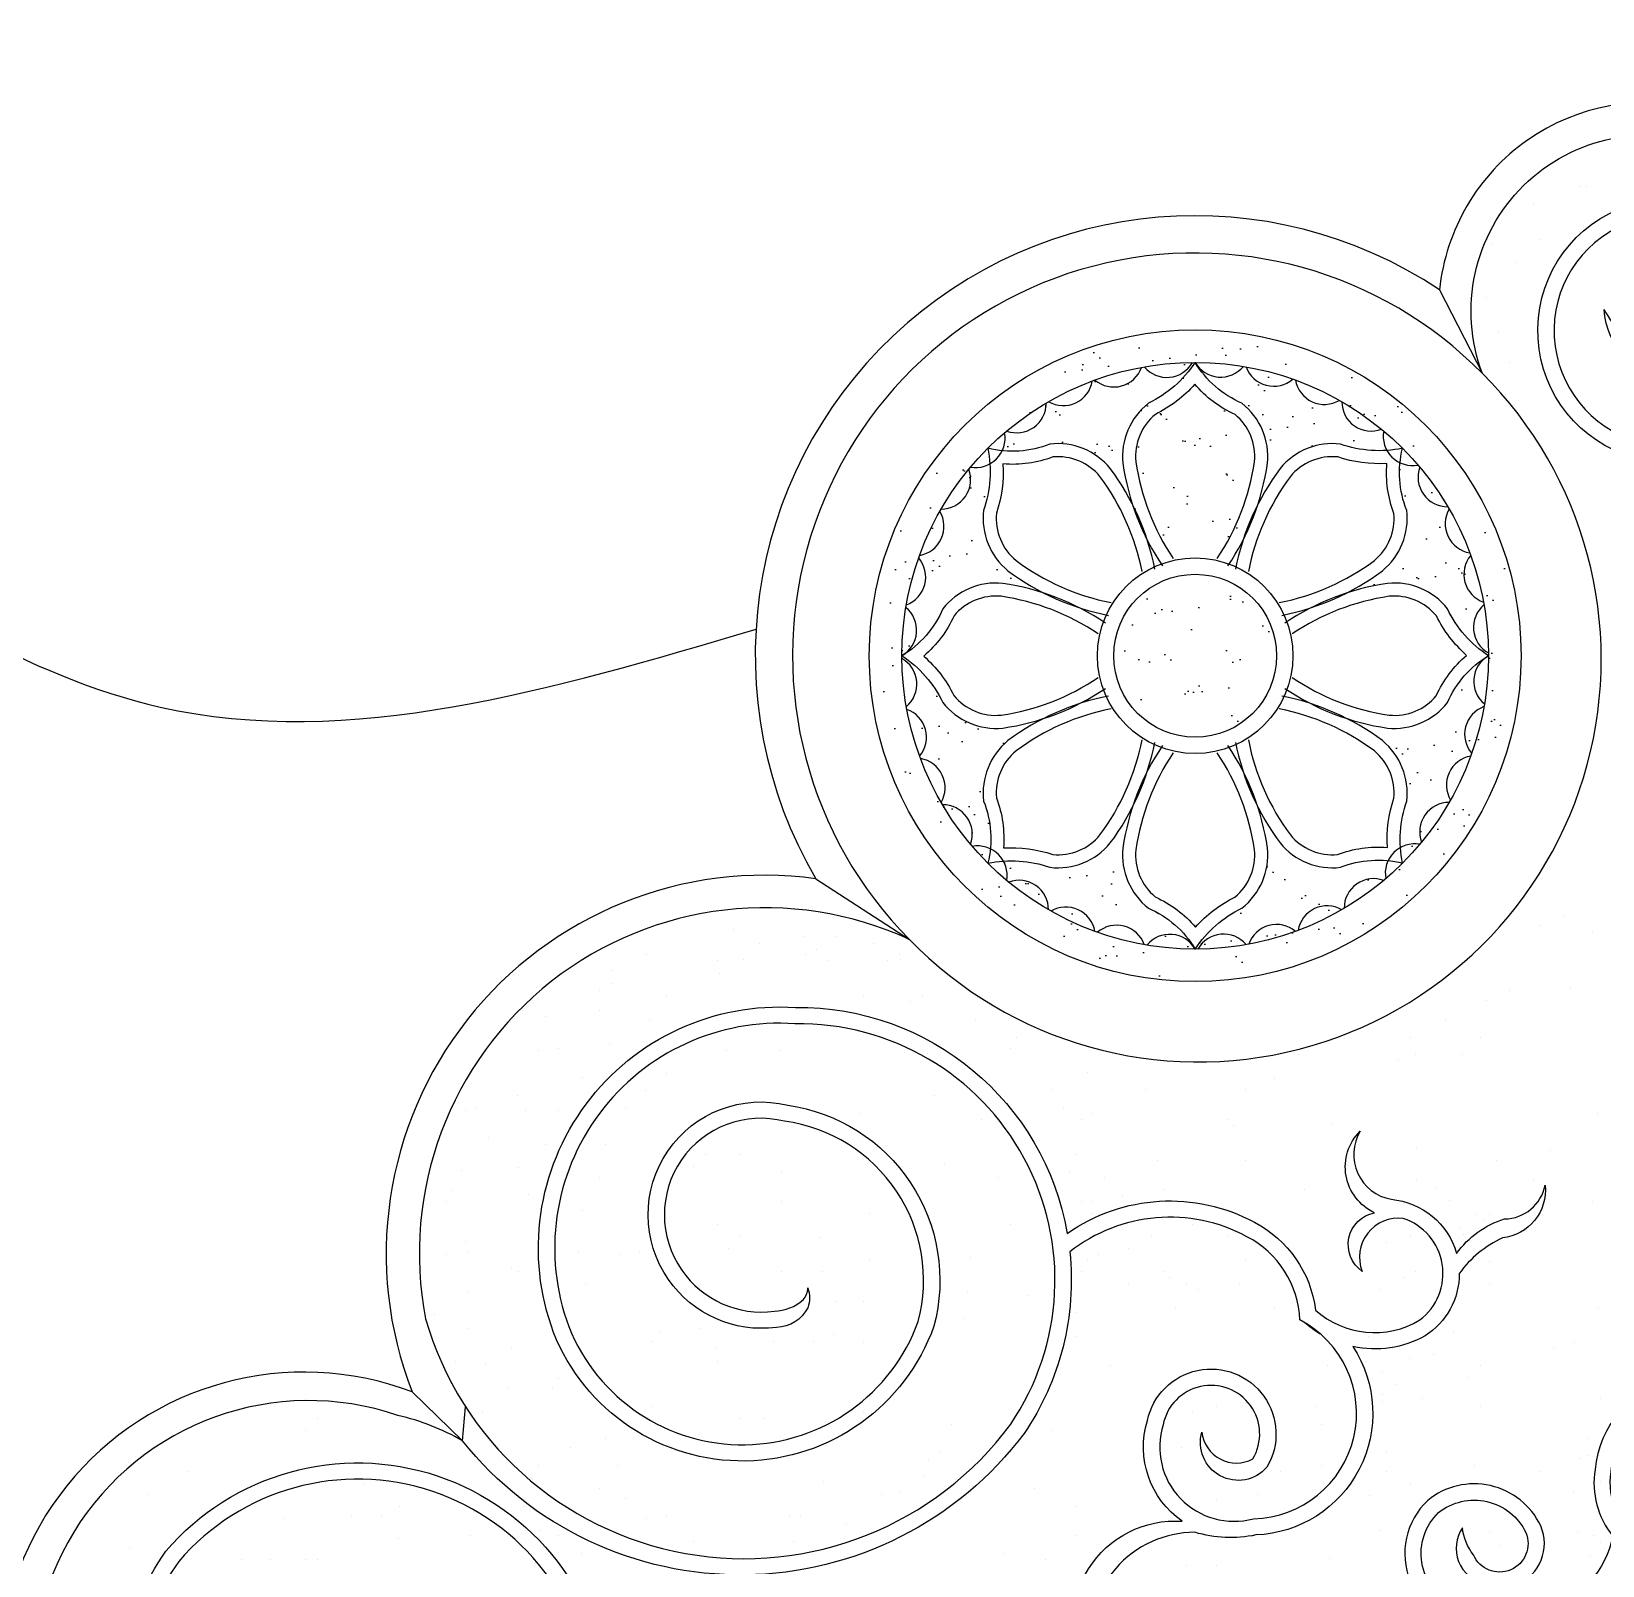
# Model space of a CAD drawing. Extents: x 77 to 5232, y 64 to 4750.
# Drawn here: x 1527 to 2491, y 1257 to 2199 of the extents above; entities that cross this region are included whole.
import ezdxf

# ---------------------------------------------------------------- set-up
doc = ezdxf.new("R2010")
doc.units = 0
doc.header["$LTSCALE"] = 0.85
doc.header["$MEASUREMENT"] = 0
for name, color, linetype in [('3', 3, 'CONTINUOUS'), ('4', 4, 'CONTINUOUS'), ('7', 7, 'CONTINUOUS'), ('BH', 3, 'CONTINUOUS'), ('DIM', 3, 'CONTINUOUS')]:
    doc.layers.add(name, color=color, linetype=linetype)

msp = doc.modelspace()

# ---------------------------------------------------------------- hatches: boundary and pattern name
at = {"layer": 'BH'}
h = msp.add_hatch(dxfattribs=at)
h.set_pattern_fill('AR-SAND', color=256, scale=20, style=0)
h.set_pattern_definition([(37.5, (8805.624, 3433.897), (-1.25987, 38.53648), [0, -30.4, 0, -34, 0, -32.5]), (7.5, (8805.624, 3433.897), (35.39553, 56.44292), [0, -16.4, 0, -27.4, 0, -10.5]), (327.5, (8781.024, 3433.897), (62.28284, 0.11318), [0, -10, 0, -36, 0, -47]), (317.5, (8781.024, 3433.897), (60.12253, 17.5535), [0, -5, 0, -23.6, 0, -27])])
h.paths.add_polyline_path([(2042.81, 1815.4, 1), (2438.81, 1815.4, 1)])
h.paths.add_polyline_path([(2240.81, 1995.4, 0.000004), (2240.81, 1995.4, 0.000005), (2240.81, 1995.4, 0.000012)], flags=16)
h.paths.add_polyline_path([(2188.7, 1930.3, -0.109997), (2215.77, 1869.93, -0.218715), (2265.86, 1869.93, -0.109997), (2292.93, 1930.3, -0.256625), (2330.02, 1945.24, 0.135645), (2368.11, 1942.69, -0.000003), (2368.09, 1942.68, 0.157095), (2370.65, 1904.61, -0.256625), (2355.71, 1867.52, -0.042304), (2333.88, 1853.95, -0.042304), (2358.91, 1859.8, -0.256625), (2395.7, 1844.13, 0.135645), (2420.83, 1815.4, -0.000003), (2420.81, 1815.4, 0.157095), (2395.7, 1786.68, -0.256625), (2358.91, 1771.01, -0.042304), (2333.88, 1776.86, -0.042304), (2355.71, 1763.29, -0.256625), (2370.65, 1726.2, 0.135645), (2368.1, 1688.11, -0.000003), (2368.09, 1688.13, 0.157095), (2330.02, 1685.57, -0.256625), (2292.93, 1700.5, -0.042304), (2279.36, 1722.34, -0.042304), (2285.21, 1697.31, -0.256625), (2269.54, 1660.52, 0.135645), (2240.81, 1635.39, -0.000003), (2240.81, 1635.41, 0.157095), (2212.09, 1660.52, -0.256625), (2196.42, 1697.31, -0.042304), (2202.27, 1722.34, -0.042304), (2188.7, 1700.5, -0.256625), (2151.61, 1685.57, 0.135645), (2113.52, 1688.12, -0.000003), (2113.54, 1688.13, 0.157095), (2110.98, 1726.2, -0.256625), (2125.91, 1763.29, -0.042304), (2147.75, 1776.86, -0.042304), (2122.71, 1771.01, -0.256625), (2085.93, 1786.68, 0.135645), (2060.8, 1815.41, -0.000003), (2060.82, 1815.41, 0.157095), (2085.93, 1844.13, -0.256625), (2122.71, 1859.8, -0.042304), (2147.75, 1853.95, -0.042304), (2125.91, 1867.52, -0.256625), (2110.98, 1904.61, 0.135645), (2113.53, 1942.7, -0.000003), (2113.54, 1942.68, 0.157095), (2151.61, 1945.24, -0.256625)], flags=16)
h.paths.add_polyline_path([(2288.81, 1815.4, -1), (2192.81, 1815.4, -1)], flags=0)

# ---------------------------------------------------------------- linework, layer by layer
at = {"layer": '3'}
for p, q in [((2390.79, 2039.92), (2417.15, 1988.54)), ((2008.05, 1678.58), (2065.49, 1641.25)), ((1760.24, 1363.71), (1791.22, 1333.61)), ((1791.22, 1333.61), (1793.07, 1354.42))]:
    msp.add_line(p, q, dxfattribs=at)
for points in [[(2543.23, 1934.8, -0.086037), (2509.81, 1937.17, -0.708932), (2500.55, 2089.36, -0.670588), (2587.3, 2011.52, -0.778046), (2491.75, 2027.84, 0.117493), (2515.81, 2001.22, 0.496851), (2578, 2015.24, 0.669727), (2504.67, 2080.25, 0.709422), (2512.38, 1946.84, 0.992927), (2555.55, 2117.63)], [(2260.89, 1870.51, 0.112303), (2285.21, 1933.5, 0.256625), (2269.54, 1970.29, -0.157111), (2240.81, 1995.4, -0.135589), (2212.09, 1970.29, 0.256625), (2196.42, 1933.5, 0.112303), (2220.74, 1870.51)], [(2216.04, 1868.57, 0.112303), (2188.7, 1930.3, 0.256625), (2151.61, 1945.24, -0.157111), (2113.54, 1942.68, -0.135589), (2110.98, 1904.61, 0.256625), (2125.91, 1867.52, 0.112303), (2187.65, 1840.18)], [(2293.98, 1840.18, 0.112303), (2355.71, 1867.52, 0.256625), (2370.65, 1904.61, -0.157111), (2368.09, 1942.68, -0.135589), (2330.02, 1945.24, 0.256625), (2292.93, 1930.3, 0.112303), (2265.59, 1868.57)], [(2185.71, 1835.48, 0.112303), (2122.71, 1859.8, 0.256625), (2085.93, 1844.13, -0.157111), (2060.81, 1815.4, -0.135589), (2085.93, 1786.68, 0.256625), (2122.71, 1771.01, 0.112303), (2185.71, 1795.33)], [(2295.92, 1795.33, 0.112303), (2358.91, 1771.01, 0.256625), (2395.7, 1786.68, -0.157111), (2420.81, 1815.4, -0.135589), (2395.7, 1844.13, 0.256625), (2358.91, 1859.8, 0.112303), (2295.92, 1835.48)], [(2187.65, 1790.63, 0.112303), (2125.91, 1763.29, 0.256625), (2110.98, 1726.2, -0.157111), (2113.54, 1688.13, -0.135589), (2151.61, 1685.57, 0.256625), (2188.7, 1700.5, 0.112303), (2216.04, 1762.24)], [(2265.59, 1762.24, 0.112303), (2292.93, 1700.5, 0.256625), (2330.02, 1685.57, -0.157111), (2368.09, 1688.13, -0.135589), (2370.65, 1726.2, 0.256625), (2355.71, 1763.29, 0.112303), (2293.98, 1790.63)], [(2220.74, 1760.3, 0.112303), (2196.42, 1697.31, 0.256625), (2212.09, 1660.52, -0.157111), (2240.81, 1635.4, -0.135589), (2269.54, 1660.52, 0.256625), (2285.21, 1697.31, 0.112303), (2260.89, 1760.3)], [(2065.49, 1641.25, 0.611303), (1768.49, 1408.49, 0.621823), (2127.62, 1343.89, 0.606812), (1995.16, 1589.57, 0.544907), (1856.39, 1403.74, 0.690721), (2070.85, 1406.89, 0.450898), (1988.85, 1529.72, 0.696248), (1925.77, 1438.38, 0.28209), (1982.54, 1413.18, 0.165532), (2000.3, 1420.12, 0.173364), (2003.08, 1427.43, -0.181905), (2003.08, 1415.32, -0.281693), (1983.86, 1403.27, -0.281918), (1917.56, 1432.67, -0.692881), (1990.76, 1539.56, -0.450559), (2080.41, 1403.9, -0.69233), (1847.05, 1400.15, -0.544216), (1995.43, 1599.57, -0.368115), (2162.31, 1460.88)], [(2162.31, 1460.88, -0.284368), (2277.3, 1467.74, -0.246091), (2314.62, 1413.9, 0.328422), (2378.7, 1407.78, 0.603066), (2368.53, 1470.15, 0.565345), (2343.28, 1437.62, -0.661562), (2350.91, 1473.6, -0.522409), (2342.06, 1523.61, 0.523446), (2361.09, 1481.84, -0.312574), (2401.2, 1448.61, -0.16211), (2430.72, 1469.81, 0.355155), (2455.6, 1490.51, -0.410404), (2429.39, 1458.1, 0.128813), (2402.89, 1436.28, -0.259151), (2381.87, 1398.05, -0.181976), (2337.62, 1391.44, -0.583416), (2278.05, 1275.87, -0.124081), (2240.62, 1277.49, 0.455249), (2176.84, 1204.23, 0.396978)], [(2174.36, 1190.46, -0.603437), (2232.86, 1284.23, -0.325045), (2211.47, 1346.02, -1.177917), (2284.85, 1317.45, -0.804948), (2244.92, 1339.02, 0.529955), (2276.24, 1322.54, 1.186445), (2221.16, 1343.54, 0.592991), (2276.62, 1285.83, 0.775306), (2305.1, 1407.83, 0.267734), (2272.61, 1458.91, 0.298793), (2163.88, 1449.59)], [(2163.88, 1449.59, -0.177168), (2135.78, 1338.1, -0.490519), (1791.22, 1333.61, 0.074458), (1751.51, 1349.23, 0.799718), (1578.66, 1067.81)], [(2534.2, 1371.55, 0.320437), (2486.22, 1316.02, 0.212643), (2497.18, 1275.11, -0.509868), (2399.35, 1233, -0.523559), (2390.16, 1289.58, -0.481379), (2443.75, 1277.35, -0.991426), (2411.6, 1263.58, -0.13245), (2404.83, 1280.33, 0.238756), (2402.44, 1259.57, 0.996476), (2452.87, 1281.46, 0.486325), (2383.56, 1297.11, 0.309615), (2372.81, 1247.54, 0.249529)], [(2394.62, 1224.17, 0.482978), (2505.36, 1267.03, 0.346968), (2569.83, 1266.98, 0.517362), (2564.64, 1343.07, 0.594473), (2512.84, 1308.54, 0.50482), (2549.1, 1283.54, 0.755699), (2544.95, 1322.88, 0.314533), (2536.34, 1314.78, -0.336974), (2546.37, 1311.97, -0.631308), (2545.59, 1292.92, -0.505112), (2522.83, 1309.14, -0.594322), (2559.7, 1334.37, -0.513854), (2563.58, 1274.78, -0.684515), (2496.15, 1314.77, -0.607584), (2583.29, 1350.86, -0.370966), (2584.24, 1267.8, 0.10558), (2641.25, 1248.12)], [(1706.24, 1069.14, -0.604473), (1609.08, 1265.84, -0.674174), (1880.99, 1175.13, -0.089118)], [(1870.98, 1175.08, 0.671746), (1616.94, 1259.65, 0.603377), (1706.51, 1079.13, 0.776044)]]:
    msp.add_lwpolyline(points, format="xyb", dxfattribs=at)
for radius in [180, 60]:
    msp.add_circle((2240.81, 1815.4), radius, dxfattribs=at)
for centre, radius, start, end in [((2240.81, 1815.4), 247.12, 44.47679, 224.80883), ((2350.82, 1454.36), 64.29, 228.17477, 238.85036)]:
    msp.add_arc(centre, radius, start, end, dxfattribs=at)
at = {"layer": '4'}
msp.add_lwpolyline([(2654.49, 2198.18, 0.253158), (2549.77, 2150.98, 0.458005), (2390.79, 2039.92, 0.796794), (2008.05, 1678.58, 0.572167), (1760.24, 1363.71, 0.72465), (1537.12, 1086.78, 0.160571), (1397.27, 1022.87, 0.301788), (1378.23, 851.17, -0.39285), (1273.12, 720.64, 0.185094), (1106.13, 678.03), (994.9, 594.04, 0.299717), (988.17, 576.37), (988.17, 576.37, 0.101451), (967.13, 569.69), (967.13, 453.49, 0.421397), (983.05, 444.55, 0.400343), (981.09, 431.87, 0.244414), (1000.27, 427.64)], format="xyb", dxfattribs=at)
at = {"layer": '7'}
for points in [[(2417.15, 1988.54, -0.652106), (2558.07, 2127.31, -0.290054), (2653.04, 2178.24)], [(2254.25, 1874.98, 0.111974), (2277.26, 1934.47, 0.247677), (2265.34, 1963.4, -0.111602), (2240.6, 1982.01, -0.096535), (2216.41, 1963.5, 0.248893), (2204.36, 1934.47, 0.111974), (2227.38, 1874.98, 0.111974)], [(2208.19, 1867.03, 0.111974), (2182.39, 1925.37, 0.247677), (2153.51, 1937.39, -0.111602), (2122.86, 1933.07, -0.096535), (2118.84, 1902.86, 0.248893), (2130.85, 1873.83, 0.111974), (2189.19, 1848.03, 0.111974)], [(2292.44, 1848.03, 0.111974), (2350.78, 1873.83, 0.247677), (2362.8, 1902.71, -0.111602), (2358.48, 1933.36, -0.096535), (2328.27, 1937.38, 0.248893), (2299.23, 1925.37, 0.111974), (2273.44, 1867.03, 0.111974)], [(2181.24, 1828.84, 0.111974), (2121.75, 1851.85, 0.247677), (2092.82, 1839.93, -0.111602), (2074.21, 1815.19, -0.096535), (2092.72, 1791, 0.248893), (2121.75, 1778.96, 0.111974), (2181.24, 1801.97, 0.111974)], [(2300.39, 1801.97, 0.111974), (2359.88, 1778.96, 0.247677), (2388.81, 1790.88, -0.111602), (2407.42, 1815.61, -0.096535), (2388.91, 1839.81, 0.248893), (2359.88, 1851.85, 0.111974), (2300.39, 1828.84, 0.111974)], [(2189.19, 1782.78, 0.111974), (2130.85, 1756.98, 0.247677), (2118.83, 1728.1, -0.111602), (2123.15, 1697.45, -0.096535), (2153.36, 1693.43, 0.248893), (2182.39, 1705.44, 0.111974), (2208.19, 1763.78, 0.111974)], [(2273.44, 1763.78, 0.111974), (2299.23, 1705.44, 0.247677), (2328.12, 1693.42, -0.111602), (2358.77, 1697.74, -0.096535), (2362.79, 1727.95, 0.248893), (2350.78, 1756.98, 0.111974), (2292.44, 1782.78, 0.111974)], [(2227.38, 1755.83, 0.111974), (2204.36, 1696.34, 0.247677), (2216.29, 1667.41, -0.111602), (2241.02, 1648.8, -0.096535), (2265.22, 1667.31, 0.248893), (2277.26, 1696.34, 0.111974), (2254.25, 1755.83, 0.111974)]]:
    msp.add_lwpolyline(points, format="xyb", dxfattribs=at)
for radius in [200, 50]:
    msp.add_circle((2240.81, 1815.4), radius, dxfattribs=at)
for centre, radius, start, end in [((2242.92, 1813.27), 247.13, 224.11455, 45.17107), ((2190.86, 1998.4), 18.08, 230.03492, 340.50114), ((2223.4, 2004.3), 18.08, 220.03492, 330.50114), ((2256.46, 2004.45), 18.08, 210.03492, 320.50114), ((2289.05, 1998.86), 18.08, 200.03492, 310.50114), ((2159.84, 1986.95), 18.08, 240.03492, 350.50114), ((2320.18, 1987.7), 18.08, 190.03492, 300.50114), ((2131.28, 1970.28), 18.08, 250.03492, 0.50114), ((2348.89, 1971.3), 18.08, 180.03492, 290.50114), ((2106.05, 1948.91), 18.08, 260.03492, 10.50114), ((2374.32, 1950.16), 18.08, 170.03492, 280.50114), ((2084.92, 1923.48), 18.08, 270.03492, 20.50114), ((2395.69, 1924.93), 18.08, 160.03492, 270.50114), ((2068.52, 1894.77), 18.08, 280.03492, 30.50114), ((2412.36, 1896.38), 18.08, 150.03492, 260.50114), ((2057.36, 1863.64), 18.08, 290.03492, 40.50114), ((2423.81, 1865.36), 18.08, 140.03492, 250.50114), ((2051.77, 1831.05), 18.08, 300.03492, 50.50114), ((2429.71, 1832.82), 18.08, 130.03492, 240.50114), ((2051.92, 1797.99), 18.08, 310.03492, 60.50114), ((2429.86, 1799.76), 18.08, 120.03492, 230.50114), ((2424.27, 1767.17), 18.08, 110.03492, 220.50114), ((2057.82, 1765.45), 18.08, 320.03492, 70.50114), ((2069.27, 1734.43), 18.08, 330.03492, 80.50114), ((2413.11, 1736.04), 18.08, 100.03492, 210.50114), ((2085.94, 1705.88), 18.08, 340.03492, 90.50114), ((2396.71, 1707.33), 18.08, 90.03492, 200.50114), ((2107.31, 1680.64), 18.08, 350.03492, 100.50114), ((2375.57, 1681.9), 18.08, 80.03492, 190.50114), ((2350.34, 1660.53), 18.08, 70.03492, 180.50114), ((2132.74, 1659.51), 18.08, 0.03492, 110.50114), ((2161.45, 1643.11), 18.08, 10.03492, 120.50114), ((2321.79, 1643.86), 18.08, 60.03492, 170.50114), ((2192.58, 1631.95), 18.08, 20.03492, 130.50114), ((2290.77, 1632.41), 18.08, 50.03492, 160.50114), ((2225.17, 1626.36), 18.08, 30.03492, 140.50114), ((2258.23, 1626.51), 18.08, 40.03492, 150.50114)]:
    msp.add_arc(centre, radius, start, end, dxfattribs=at)
at = {"layer": 'BH'}
for p, q in [((2477.24, 2103.48), (2477.24, 2103.48)), ((2480.85, 2103.48), (2480.85, 2103.48)), ((2448.41, 2092.67), (2448.41, 2092.67)), ((2423.17, 2067.47), (2423.17, 2067.47)), ((2452.01, 2071.07), (2452.01, 2071.07)), ((2437.59, 2056.67), (2437.59, 2056.67)), ((2419.57, 2035.06), (2419.57, 2035.06)), ((2426.78, 2013.46), (2426.78, 2013.46)), ((2433.99, 1995.45), (2433.99, 1995.45)), ((2452.01, 1649.77), (2452.01, 1649.77)), ((2466.97, 1655.4), (2466.97, 1655.4)), ((1957.18, 1647.19), (1957.18, 1647.19)), ((2000.35, 1643.08), (2000.35, 1643.08)), ((2020.9, 1643.08), (2020.9, 1643.08)), ((2484.45, 1646.17), (2484.45, 1646.17)), ((1904.09, 1631.76), (1904.09, 1631.76)), ((1973.63, 1638.97), (1973.63, 1638.97)), ((2001.42, 1631.76), (2001.42, 1631.76)), ((2008.63, 1635.36), (2008.63, 1635.36)), ((2043.52, 1638.97), (2043.52, 1638.97)), ((2059.1, 1631.76), (2059.1, 1631.76)), ((1883.18, 1622.55), (1883.18, 1622.55)), ((1947.35, 1628.16), (1947.35, 1628.16)), ((1948.96, 1620.49), (1948.96, 1620.49)), ((1963.35, 1628.71), (1963.35, 1628.71)), ((2015.84, 1628.16), (2015.84, 1628.16)), ((2051.89, 1628.16), (2051.89, 1628.16)), ((2059.96, 1628.71), (2059.96, 1628.71)), ((1883.18, 1614.33), (1883.18, 1614.33)), ((2471.46, 1611.58), (2471.46, 1611.58)), ((1875.25, 1610.16), (1875.25, 1610.16)), ((1916.07, 1606.12), (1916.07, 1606.12)), ((2037.47, 1606.56), (2037.47, 1606.56)), ((2066.3, 1602.96), (2066.3, 1602.96)), ((2073.51, 1606.56), (2073.51, 1606.56)), ((2419.69, 1604.07), (2419.69, 1604.07)), ((2433.99, 1610.16), (2433.99, 1610.16)), ((1798.9, 1595.85), (1798.9, 1595.85)), ((1842.07, 1593.8), (1842.07, 1593.8)), ((1874.96, 1597.91), (1874.96, 1597.91)), ((1905.79, 1591.75), (1905.79, 1591.75)), ((2105.96, 1592.15), (2105.96, 1592.15)), ((2394.34, 1592.15), (2394.34, 1592.15)), ((1837.96, 1573.26), (1837.96, 1573.26)), ((1850.02, 1574.15), (1850.02, 1574.15)), ((1881.12, 1577.37), (1881.12, 1577.37)), ((1953.07, 1573.26), (1953.07, 1573.26)), ((1985.96, 1573.26), (1985.96, 1573.26)), ((2127.59, 1574.15), (2127.59, 1574.15)), ((2131.19, 1581.35), (2131.19, 1581.35)), ((2372.71, 1581.35), (2372.71, 1581.35)), ((2415.96, 1581.35), (2415.96, 1581.35)), ((2076.4, 1571.21), (2076.4, 1571.21)), ((2304.22, 1570.55), (2304.22, 1570.55)), ((2365.5, 1566.95), (2365.5, 1566.95)), ((2376.31, 1570.55), (2376.31, 1570.55)), ((2405.15, 1570.55), (2405.15, 1570.55)), ((1796.84, 1552.73), (1796.84, 1552.73)), ((1864.68, 1556.84), (1864.68, 1556.84)), ((1916.07, 1558.89), (1916.07, 1558.89)), ((2174.45, 1559.75), (2174.45, 1559.75)), ((2289.8, 1556.15), (2289.8, 1556.15)), ((1824.79, 1545.34), (1824.79, 1545.34)), ((1903.73, 1548.62), (1903.73, 1548.62)), ((2080.72, 1545.34), (2080.72, 1545.34)), ((2152.82, 1548.94), (2152.82, 1548.94)), ((2210.49, 1548.94), (2210.49, 1548.94)), ((2271.77, 1548.94), (2271.77, 1548.94)), ((1792.73, 1536.3), (1792.73, 1536.3)), ((1798.9, 1538.36), (1798.9, 1538.36)), ((1829.73, 1536.3), (1829.73, 1536.3)), ((1850.29, 1536.3), (1850.29, 1536.3)), ((1891.4, 1538.36), (1891.4, 1538.36)), ((2035.29, 1534.25), (2035.29, 1534.25)), ((2160.03, 1538.14), (2160.03, 1538.14)), ((2178.05, 1534.54), (2178.05, 1534.54)), ((2487.52, 1534.25), (2487.52, 1534.25)), ((2109.56, 1530.94), (2109.56, 1530.94)), ((2170.84, 1530.94), (2170.84, 1530.94)), ((2260.96, 1530.94), (2260.96, 1530.94)), ((2264.57, 1527.34), (2264.57, 1527.34)), ((2325.13, 1528.09), (2325.13, 1528.09)), ((1807.12, 1519.88), (1807.12, 1519.88)), ((1842.07, 1515.77), (1842.07, 1515.77)), ((1879.07, 1515.77), (1879.07, 1515.77)), ((1940.14, 1509.33), (1940.14, 1509.33)), ((1961.77, 1509.33), (1961.77, 1509.33)), ((2167.24, 1509.33), (2167.24, 1509.33)), ((2217.7, 1505.73), (2217.7, 1505.73)), ((2271.77, 1505.73), (2271.77, 1505.73)), ((2376.52, 1513.72), (2376.52, 1513.72)), ((2425.86, 1505.5), (2425.86, 1505.5)), ((2458.74, 1511.66), (2458.74, 1511.66)), ((1790.68, 1499.34), (1790.68, 1499.34)), ((1825.62, 1501.4), (1825.62, 1501.4)), ((1874.96, 1495.24), (1874.96, 1495.24)), ((1932.93, 1502.13), (1932.93, 1502.13)), ((1987, 1498.53), (1987, 1498.53)), ((2086.68, 1503.45), (2086.68, 1503.45)), ((2120.38, 1494.93), (2120.38, 1494.93)), ((2163.63, 1498.53), (2163.63, 1498.53)), ((2185.26, 1494.93), (2185.26, 1494.93)), ((1784.51, 1487.02), (1784.51, 1487.02)), ((2221.31, 1487.73), (2221.31, 1487.73)), ((2307.82, 1487.73), (2307.82, 1487.73)), ((2376.52, 1493.18), (2376.52, 1493.18)), ((2388.85, 1489.08), (2388.85, 1489.08)), ((2448.47, 1493.18), (2448.47, 1493.18)), ((1781.53, 1480.53), (1781.53, 1480.53)), ((1831.79, 1484.97), (1831.79, 1484.97)), ((1987, 1480.53), (1987, 1480.53)), ((2170.84, 1480.53), (2170.84, 1480.53)), ((2178.05, 1480.53), (2178.05, 1480.53)), ((2196.08, 1484.13), (2196.08, 1484.13)), ((2397.08, 1480.86), (2397.08, 1480.86)), ((2484.45, 1480.53), (2484.45, 1480.53)), ((1864.68, 1474.7), (1864.68, 1474.7)), ((1947.35, 1466.12), (1947.35, 1466.12)), ((2041.07, 1473.33), (2041.07, 1473.33)), ((2127.59, 1466.12), (2127.59, 1466.12)), ((2178.05, 1473.33), (2178.05, 1473.33)), ((2239.33, 1466.12), (2239.33, 1466.12)), ((2413.52, 1472.65), (2413.52, 1472.65)), ((2417.63, 1468.54), (2417.63, 1468.54)), ((2421.74, 1472.65), (2421.74, 1472.65)), ((1792.73, 1456.22), (1792.73, 1456.22)), ((1846.42, 1458.92), (1846.42, 1458.92)), ((1961.77, 1458.92), (1961.77, 1458.92)), ((2010.63, 1458.28), (2010.63, 1458.28)), ((2214.1, 1458.92), (2214.1, 1458.92)), ((2260.96, 1458.92), (2260.96, 1458.92)), ((2372.71, 1458.92), (2372.71, 1458.92)), ((2403.24, 1464.44), (2403.24, 1464.44)), ((2405.3, 1460.33), (2405.3, 1460.33)), ((1781.53, 1448.12), (1781.53, 1448.12)), ((1794.79, 1450.06), (1794.79, 1450.06)), ((1862.62, 1450.06), (1862.62, 1450.06)), ((1887.29, 1448.01), (1887.29, 1448.01)), ((1899.62, 1450.06), (1899.62, 1450.06)), ((1954.56, 1451.72), (1954.56, 1451.72)), ((2181.66, 1448.12), (2181.66, 1448.12)), ((2199.68, 1451.72), (2199.68, 1451.72)), ((2358.29, 1455.32), (2358.29, 1455.32)), ((1821.51, 1439.8), (1821.51, 1439.8)), ((1825.62, 1437.74), (1825.62, 1437.74)), ((1987, 1437.32), (1987, 1437.32)), ((2012.23, 1437.32), (2012.23, 1437.32)), ((2041.07, 1444.52), (2041.07, 1444.52)), ((2103.13, 1445.96), (2103.13, 1445.96)), ((2170.84, 1437.32), (2170.84, 1437.32)), ((2174.45, 1444.52), (2174.45, 1444.52)), ((2221.31, 1437.32), (2221.31, 1437.32)), ((2271.77, 1444.52), (2271.77, 1444.52)), ((2376.31, 1437.32), (2376.31, 1437.32)), ((2421.74, 1443.9), (2421.74, 1443.9)), ((1866.73, 1429.53), (1866.73, 1429.53)), ((1917.56, 1432.67), (1917.56, 1432.67)), ((2199.68, 1430.12), (2199.68, 1430.12)), ((2224.91, 1433.72), (2224.91, 1433.72)), ((2235.73, 1430.12), (2235.73, 1430.12)), ((2268.17, 1430.12), (2268.17, 1430.12)), ((2369.1, 1433.72), (2369.1, 1433.72)), ((2421.74, 1429.53), (2421.74, 1429.53)), ((1794.79, 1425.42), (1794.79, 1425.42)), ((2020.9, 1419.26), (2020.9, 1419.26)), ((2037.47, 1419.31), (2037.47, 1419.31)), ((2101.07, 1425.42), (2101.07, 1425.42)), ((2138.4, 1422.91), (2138.4, 1422.91)), ((2242.94, 1426.52), (2242.94, 1426.52)), ((2354.68, 1426.52), (2354.68, 1426.52)), ((1774.23, 1411.05), (1774.23, 1411.05)), ((1853.63, 1415.71), (1853.63, 1415.71)), ((2099.02, 1408.99), (2099.02, 1408.99)), ((2167.24, 1412.11), (2167.24, 1412.11)), ((2228.52, 1415.71), (2228.52, 1415.71)), ((2289.8, 1415.71), (2289.8, 1415.71)), ((2488.06, 1415.71), (2488.06, 1415.71)), ((1794.79, 1402.83), (1794.79, 1402.83)), ((1911.96, 1400.78), (1911.96, 1400.78)), ((1936.62, 1402.83), (1936.62, 1402.83)), ((2018.85, 1398.73), (2018.85, 1398.73)), ((2399.13, 1400.78), (2399.13, 1400.78)), ((1821.51, 1390.51), (1821.51, 1390.51)), ((1907.85, 1394.62), (1907.85, 1394.62)), ((1946.9, 1390.51), (1946.9, 1390.51)), ((1981.85, 1394.62), (1981.85, 1394.62)), ((2006.51, 1394.62), (2006.51, 1394.62)), ((2037.47, 1394.11), (2037.47, 1394.11)), ((2167.24, 1397.71), (2167.24, 1397.71)), ((2347.47, 1397.71), (2347.47, 1397.71)), ((2347.74, 1390.51), (2347.74, 1390.51)), ((2362.13, 1390.51), (2362.13, 1390.51)), ((2460.8, 1390.51), (2460.8, 1390.51)), ((2473.64, 1394.11), (2473.64, 1394.11)), ((1786.57, 1382.3), (1786.57, 1382.3)), ((1805.07, 1380.25), (1805.07, 1380.25)), ((1947.35, 1382.3), (1947.35, 1382.3)), ((2188.87, 1379.7), (2188.87, 1379.7)), ((2322.24, 1379.7), (2322.24, 1379.7)), ((2345.69, 1382.3), (2345.69, 1382.3)), ((2372.41, 1384.35), (2372.41, 1384.35)), ((2386.8, 1386.41), (2386.8, 1386.41)), ((2415.96, 1379.7), (2415.96, 1379.7)), ((1850.29, 1372.03), (1850.29, 1372.03)), ((2355.97, 1376.14), (2355.97, 1376.14)), ((2408.75, 1372.5), (2408.75, 1372.5)), ((1785.14, 1368.9), (1785.14, 1368.9)), ((1819.46, 1365.87), (1819.46, 1365.87)), ((1846.18, 1365.87), (1846.18, 1365.87)), ((1882.46, 1365.3), (1882.46, 1365.3)), ((2355.97, 1361.77), (2355.97, 1361.77)), ((2364.19, 1367.93), (2364.19, 1367.93)), ((2380.63, 1359.71), (2380.63, 1359.71)), ((2489.58, 1359.71), (2489.58, 1359.71)), ((1803.16, 1350.9), (1803.16, 1350.9)), ((1907.7, 1354.5), (1907.7, 1354.5)), ((2037.47, 1350.9), (2037.47, 1350.9)), ((2239.33, 1350.9), (2239.33, 1350.9)), ((2253.75, 1354.5), (2253.75, 1354.5)), ((2315.03, 1354.5), (2315.03, 1354.5)), ((2355.97, 1357.66), (2355.97, 1357.66)), ((2415.96, 1354.5), (2415.96, 1354.5)), ((1702.23, 1347.3), (1702.23, 1347.3)), ((1961.77, 1347.3), (1961.77, 1347.3)), ((1976.19, 1347.3), (1976.19, 1347.3)), ((2091.54, 1343.7), (2091.54, 1343.7)), ((2318.64, 1343.7), (2318.64, 1343.7)), ((1695.02, 1340.09), (1695.02, 1340.09)), ((1803.16, 1340.09), (1803.16, 1340.09)), ((1879.07, 1335.07), (1879.07, 1335.07)), ((2152.82, 1340.09), (2152.82, 1340.09)), ((2210.49, 1340.09), (2210.49, 1340.09)), ((2481.36, 1335.07), (2481.36, 1335.07)), ((1857.23, 1329.29), (1857.23, 1329.29)), ((2077.12, 1322.09), (2077.12, 1322.09)), ((2084.63, 1326.86), (2084.63, 1326.86)), ((2232.12, 1329.29), (2232.12, 1329.29)), ((2358.02, 1326.86), (2358.02, 1326.86)), ((2477.25, 1322.75), (2477.25, 1322.75)), ((2481.36, 1324.81), (2481.36, 1324.81)), ((1622.92, 1314.89), (1622.92, 1314.89)), ((1837.96, 1318.65), (1837.96, 1318.65)), ((1886.07, 1318.49), (1886.07, 1318.49)), ((2074.35, 1312.49), (2074.35, 1312.49)), ((2264.57, 1318.49), (2264.57, 1318.49)), ((2293.4, 1314.89), (2293.4, 1314.89)), ((2318.64, 1318.49), (2318.64, 1318.49)), ((2358.02, 1314.54), (2358.02, 1314.54)), ((2412.36, 1318.49), (2412.36, 1318.49)), ((2452.01, 1314.89), (2452.01, 1314.89)), ((1731.06, 1307.69), (1731.06, 1307.69)), ((1874.96, 1304.27), (1874.96, 1304.27)), ((2012.68, 1308.38), (2012.68, 1308.38)), ((2059.96, 1302.22), (2059.96, 1302.22)), ((2142, 1304.09), (2142, 1304.09)), ((2372.71, 1307.69), (2372.71, 1307.69)), ((2473.13, 1302.22), (2473.13, 1302.22)), ((2489.58, 1308.38), (2489.58, 1308.38)), ((1597.69, 1300.49), (1597.69, 1300.49)), ((1752.69, 1293.28), (1752.69, 1293.28)), ((1828.39, 1293.28), (1828.39, 1293.28)), ((1891.4, 1298.11), (1891.4, 1298.11)), ((2048.28, 1300.49), (2048.28, 1300.49)), ((2167.24, 1293.28), (2167.24, 1293.28)), ((2253.75, 1296.88), (2253.75, 1296.88)), ((2278.98, 1300.49), (2278.98, 1300.49)), ((2347.74, 1300.17), (2347.74, 1300.17)), ((1681.73, 1285.79), (1681.73, 1285.79)), ((1722.84, 1287.84), (1722.84, 1287.84)), ((1741.34, 1287.84), (1741.34, 1287.84)), ((1904.09, 1286.08), (1904.09, 1286.08)), ((1916.07, 1287.84), (1916.07, 1287.84)), ((1992.13, 1287.84), (1992.13, 1287.84)), ((1998.29, 1287.84), (1998.29, 1287.84)), ((1751.62, 1273.47), (1751.62, 1273.47)), ((1795.95, 1275.28), (1795.95, 1275.28)), ((1839.21, 1278.88), (1839.21, 1278.88)), ((1850.02, 1275.28), (1850.02, 1275.28)), ((2026.65, 1282.48), (2026.65, 1282.48)), ((2167.24, 1275.28), (2167.24, 1275.28)), ((2354.68, 1278.88), (2354.68, 1278.88)), ((2421.74, 1277.58), (2421.74, 1277.58)), ((2475.19, 1277.58), (2475.19, 1277.58)), ((2485.47, 1275.52), (2485.47, 1275.52)), ((1586.87, 1268.08), (1586.87, 1268.08)), ((1864.44, 1264.48), (1864.44, 1264.48)), ((1932.93, 1271.68), (1932.93, 1271.68)), ((1994.21, 1271.68), (1994.21, 1271.68)), ((2123.98, 1264.48), (2123.98, 1264.48)), ((2427.91, 1269.36), (2427.91, 1269.36)), ((2442.3, 1271.42), (2442.3, 1271.42)), ((2489.58, 1271.42), (2489.58, 1271.42)), ((1655.36, 1260.88), (1655.36, 1260.88)), ((1673.39, 1260.88), (1673.39, 1260.88)), ((1695.02, 1260.88), (1695.02, 1260.88)), ((1702.23, 1260.88), (1702.23, 1260.88)), ((2149.21, 1260.88), (2149.21, 1260.88)), ((2235.73, 1257.27), (2235.73, 1257.27)), ((2253.75, 1257.27), (2253.75, 1257.27)), ((2323.08, 1261.15), (2323.08, 1261.15)), ((2483.41, 1263.2), (2483.41, 1263.2))]:
    msp.add_line(p, q, dxfattribs=at)
at = {"layer": 'DIM'}
msp.add_open_spline([(796.45, 1924.84), (912.64, 1976.11), (1199.15, 2093.92), (1545.63, 1705.4), (1846.37, 1794.65), (1971.31, 1831.73)], degree=3, knots=[21.40512, 21.40512, 21.40512, 21.40512, 373.45801, 892.495818, 1261.326372, 1261.326372, 1261.326372, 1261.326372], dxfattribs=at)

doc.saveas('drawing.dxf')
